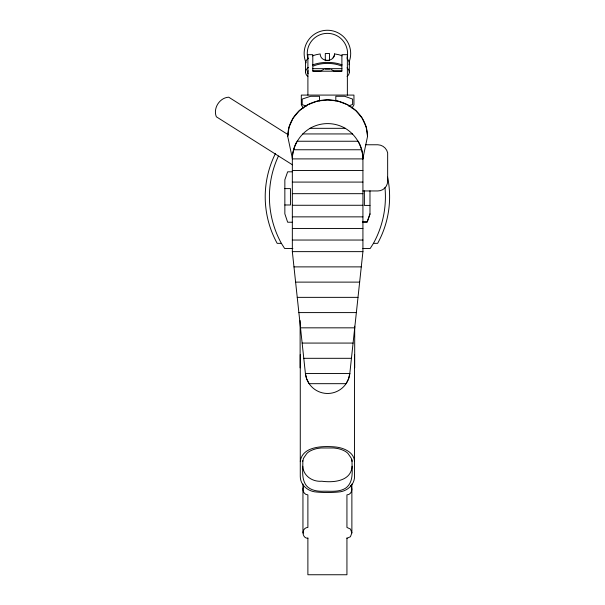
<?xml version="1.0" encoding="UTF-8"?>
<svg xmlns="http://www.w3.org/2000/svg" width="605" height="605" viewBox="0 0 605 605"><rect width="100%" height="100%" fill="white"/><g stroke="black" fill="none" stroke-linecap="round" stroke-linejoin="round"><path stroke-width="0.91" d="M362.924 251.635L349.803 373.55L348.563 378.836L346.09 383.676L309.125 383.676L306.644 378.836L305.412 373.55L292.336 251.635L292.336 158.896C292.548 146.463 299.331 134.718 309.987 128.328L345.281 128.328C355.937 134.718 362.72 146.463 362.924 158.896L362.924 251.635L292.336 251.635M351.876 484.045L351.876 532.884L350.431 536.726L346.937 538.314M300.277 461.365C302.334 446.233 322.79 445.93 334.308 446.876C342.717 447.42 353.94 451.655 354.545 461.365M342.165 55.857A21.886 9.786 0 0 0 338.308 54.601L334.55 53.913C334.368 62.504 320.378 62.527 320.158 53.943L316.423 54.639A21.886 9.786 0 0 0 312.588 55.91M292.548 159.289L287.73 136.473L289.092 126.997L293.077 118.172L299.414 110.594L307.68 104.778L317.3 101.118L327.63 99.878L337.953 101.118L347.58 104.778L355.846 110.594L362.183 118.172L366.169 126.997L367.53 136.473L362.713 159.289M352.049 466.243C351.233 481.368 333.34 482.798 321.837 481.225C312.649 482.072 303.234 475.984 302.78 466.243M302.78 461.411L303.468 458.348L306.622 453.75A24.094 9.468 0 0 1 317.088 448.509L320.99 447.98L333.839 447.98L337.734 448.509A24.094 9.468 0 0 1 348.2 453.75L351.354 458.348L352.049 461.411M369.98 213.822L367.174 221.785L362.75 221.785M303.604 486.73C301.774 489.974 303.952 494.86 307.885 494.875L307.885 527.454C301.464 527.477 301.464 538.299 307.885 538.314M351.997 108.053L353.948 104.877L353.948 95.083L301.32 95.083L301.32 104.877L303.264 108.053M384.962 187.467A96.573 96.573 0 0 1 373.451 243.354L370.2 248.474L362.871 248.474M321.421 70.505L323.683 69.477M348.42 105.981L352.617 104.476L352.617 99.076L344.653 96.278L335.813 96.278L335.813 100.944M325.309 60.409L329.513 60.409L329.513 53.52L325.309 53.52L325.309 60.75M312.793 68.66L341.893 68.66M324.877 69.151L329.816 69.151M312.793 70.906L321.24 70.906M333.446 70.906L341.893 70.906M302.674 133.939L352.586 133.939M297.07 141.245L358.198 141.245M365.707 144.769L377.86 144.769A10.398 10.398 0 0 1 387.654 152.808L387.654 181.16A9.793 9.793 0 0 1 377.86 190.953L362.894 190.953M293.538 149.76L361.722 149.76M292.336 170.489L362.924 170.489M292.147 171.812L287.647 171.812L284.849 179.776L284.849 213.822L287.647 222.224L292.313 222.224M292.336 182.082L362.924 182.082M284.849 188.616L290.445 188.616L290.445 204.982L284.849 204.982M292.336 193.676L362.924 193.676M292.336 205.269L362.924 205.269M369.98 205.42L364.376 205.42L364.376 190.877M292.336 216.862L362.924 216.862M362.682 222.224L367.174 222.224L369.98 214.268L369.98 190.817M292.336 228.448L362.924 228.448M292.336 240.041L362.924 240.041M292.873 248.474L284.63 248.474L281.37 243.354L277.181 243.354A96.573 96.573 0 0 1 275.502 153.428M373.451 243.354L377.641 243.354A96.573 96.573 0 0 0 387.586 177.144M293.97 266.881L361.283 266.881M295.603 282.119L359.642 282.119M297.244 297.357L358.001 297.357M298.878 312.596L356.36 312.596M300.511 327.834L354.727 327.834M302.145 343.073L353.086 343.073M303.778 358.311L351.445 358.311M303.604 532.884L302.946 532.884L302.946 484.045M306.41 106.079L302.205 104.68L302.205 99.076L310.607 96.278L319.455 96.278L319.455 100.944M331.011 69.477L333.264 70.505M288.275 134.786L228.713 97.193C219.615 97.639 212.839 108.378 216.348 116.788L292.434 164.802M350.431 485.611C353.418 488.681 351.445 494.852 346.937 494.875L346.937 527.454L350.431 529.05L351.876 532.884M354.696 326.224L354.696 367.855M354.545 354.606L354.545 476.332C354.636 485.149 346.567 491.706 338.15 492.024A46.827 18.4 0 0 1 316.672 492.024C308.263 491.706 300.186 485.149 300.277 476.332L300.277 354.606M352.049 459.732C351.671 469.132 354.606 481.792 345.523 488.25C338.429 492.614 329.695 490.867 321.837 491.268C316.241 491.268 310.229 490.058 306.364 485.656C300.972 478.426 303.166 468.988 302.78 460.662M349.327 63.056L349.327 72.146M347.368 95.083L347.368 54.669L341.893 54.669L341.893 71.201L312.793 71.201L312.793 54.669L307.9 54.669L307.9 95.083M346.937 537.905L346.937 574.75L307.885 574.75L307.885 537.905M305.555 72.222L305.555 63.139A21.886 9.786 0 0 1 308.444 58.239M300.125 320.582L300.125 367.855M287.73 136.473A39.9 36.602 0 0 1 327.63 99.878A39.9 36.602 0 0 1 367.53 136.473M296.616 142.046A35.294 35.294 0 0 0 292.336 158.896L362.924 158.896A35.294 35.294 0 0 0 358.644 142.046M309.987 128.328A35.294 35.294 0 0 1 345.281 128.328M347.028 67.821A21.886 9.786 0 0 1 347.104 76.48M307.854 76.555A21.886 9.786 0 0 1 308.444 67.329M312.588 65A21.886 9.786 0 0 1 342.165 64.947M347.028 58.73A21.886 9.786 0 0 1 349.009 64.758M308.126 73.749A19.625 8.78 0 0 1 308.104 70.694M313.511 66.005A19.625 8.78 0 0 1 341.265 65.953M334.55 53.913A8.016 6.64 42.5 0 1 333.022 57.778M307.93 58.738A20.169 20.169 0 0 1 326.972 33.358A20.169 20.169 0 0 1 347.104 57.891M306.085 62.829A23.27 23.27 0 0 1 326.972 30.258A23.27 23.27 0 0 1 349.077 62.02M281.37 243.354A96.573 96.573 0 0 1 278.421 156.075M349.803 373.55L305.412 373.55A22.325 22.325 0 0 0 349.803 373.55"/></g></svg>
